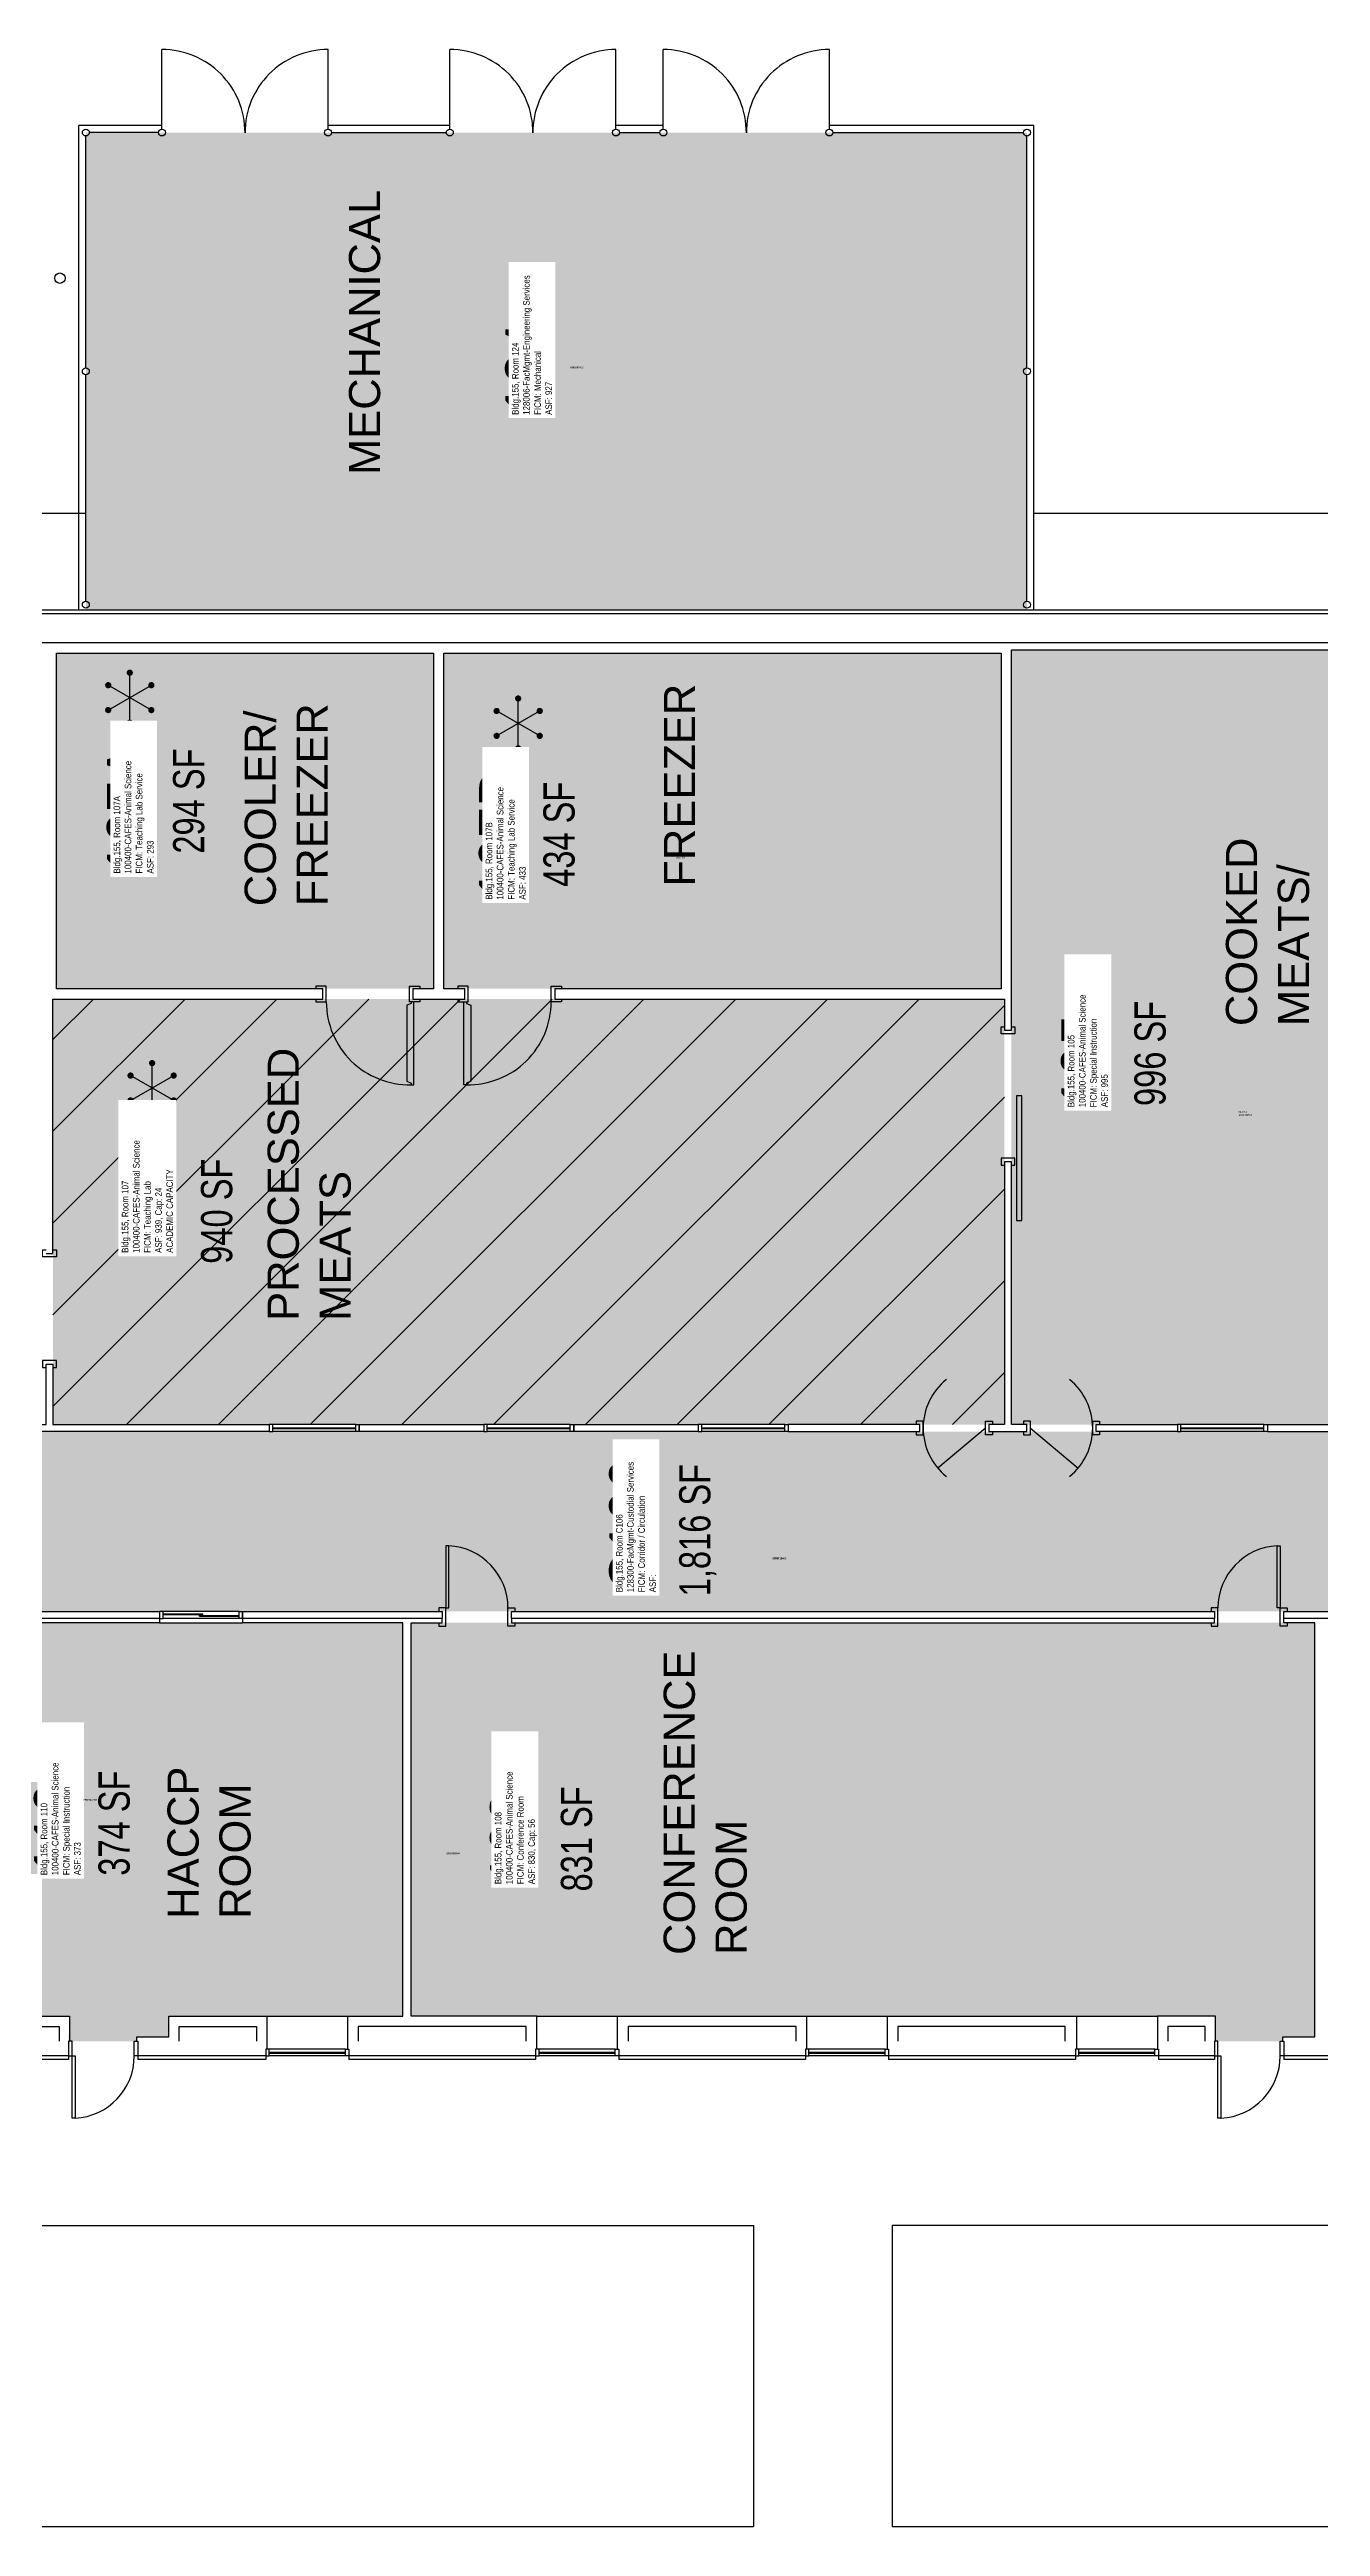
# Model space of a CAD drawing. Header units: inches. Extents: x 301 to 3536, y 239 to 1711.
# Drawn here: x 1933 to 2667, y 279 to 1711 of the extents above; entities that cross this region are included whole.
import ezdxf
from ezdxf.enums import TextEntityAlignment as Align

# ---------------------------------------------------------------- set-up
doc = ezdxf.new("R2010")
doc.units = ezdxf.units.IN
doc.header["$MEASUREMENT"] = 0
for name, color, linetype in [('A-DOOR', 2, 'Continuous'), ('A-GLAZ', 1, 'Continuous'), ('A-IDEN-ICON', 4, 'Continuous'), ('A-IDEN-RNUM', 7, 'Continuous'), ('A-IDEN-SNUM', 4, 'Continuous'), ('A-IDEN-TEXT', 4, 'Continuous'), ('A-IDEN-VNUM', 4, 'Continuous'), ('A-SITE', 3, 'Continuous'), ('A-WALL', 5, 'Continuous'), ('AREA-TEXT', 3, 'Continuous'), ('Rooms-Capacity', 4, 'Continuous'), ('Rooms-Category-Color', 7, 'Continuous'), ('Rooms-College-Color', 7, 'Continuous'), ('Rooms-Department-Color', 7, 'Continuous'), ('Rooms-Division-Color', 7, 'Continuous'), ('Rooms-Information', 7, 'Continuous')]:
    doc.layers.add(name, color=color, linetype=linetype)
doc.styles.add('Annotative', font='arial.ttf')
doc.styles.add('AREA', font='arial.ttf', dxfattribs={"height": 15})
doc.styles.add('ROOMSNUMBER', font='arial.ttf', dxfattribs={"height": 1})
doc.styles.add('ROOMVNUMBER', font='arial.ttf', dxfattribs={"width": 0.85, "height": 0.075})

# ---------------------------------------------------------------- blocks, each defined once
blk = doc.blocks.new('CPREF')
for p, q in [((-0.055, 0), (0.065, 0)), ((-0.025, -0.052), (0.035, 0.052)), ((-0.025, 0.052), (0.035, -0.052))]:
    blk.add_line(p, q)
at = {"const_width": 0.0075}
for points in [[(-0.0569, -0.0032, 1), (-0.0531, 0.0032, 1)], [(-0.0269, 0.0487, 1), (-0.0231, 0.0552, 1)], [(0.0331, 0.0487, 1), (0.0369, 0.0552, 1)], [(0.0631, -0.0032, 1), (0.0669, 0.0032, 1)], [(-0.0269, -0.0552, 1), (-0.0231, -0.0487, 1)], [(0.0331, -0.0552, 1), (0.0369, -0.0487, 1)]]:
    blk.add_lwpolyline(points, format="xyb", close=True, dxfattribs=at)

msp = doc.modelspace()

# ---------------------------------------------------------------- hatches: boundary and pattern name
at = {"layer": 'Rooms-Capacity'}
h = msp.add_hatch(dxfattribs=at)
h.set_pattern_fill('ANSI31', color=256, scale=300, style=0)
h.paths.add_polyline_path([(2484.5, 1162.4), (1934.5, 1162.4), (1934.5, 916.4), (2484.5, 916.4)])
at = {"layer": 'Rooms-Category-Color', "true_color": 0xadadad}
for points in [[(1953.5, 1387.4), (2497.5, 1387.4), (2497.5, 1663.4), (1953.5, 1663.4)], [(3104.5, 742.4), (3104.5, 808.4), (3227.5, 808.4), (3227.5, 822.4), (3237, 822.4), (3237, 898.4), (3227.5, 898.4), (3227.5, 912.4), (991.5, 912.4), (991.5, 960.9), (900.5, 960.9), (900.5, 767.9), (991.5, 767.9), (991.5, 808.4), (2942.9, 808.4), (2942.9, 742.4)]]:
    msp.add_hatch(color=253, dxfattribs=at).paths.add_polyline_path(points)
at = {"layer": 'Rooms-Category-Color', "true_color": 0xe3f498}
for points in [[(1936.5, 1362.4), (2154.5, 1362.4), (2154.5, 1168.4), (1936.5, 1168.4)], [(2160.5, 1362.4), (2482.5, 1362.4), (2482.5, 1168.4), (2160.5, 1168.4)], [(2808.5, 1364.4), (2488.5, 1364.4), (2488.5, 916.4), (2808.5, 916.4)], [(2484.5, 1162.4), (1934.5, 1162.4), (1934.5, 916.4), (2484.5, 916.4)], [(2136.7, 574.4), (2136.7, 801.9), (1903.5, 801.9), (1903.5, 574.4), (1944.1, 574.4), (1943.5, 559.9), (1983, 559.9), (1983, 562.5), (2001.5, 562.5), (2001.5, 574.4)]]:
    msp.add_hatch(color=61, dxfattribs=at).paths.add_polyline_path(points)
at = {"layer": 'Rooms-Category-Color', "true_color": 0xfa9ba3}
msp.add_hatch(color=241, dxfattribs=at).paths.add_polyline_path([(2141.6, 801.9), (2141.6, 574.4), (2606.5, 574.4), (2606.5, 559.9), (2645.4, 559.9), (2645.4, 562.5), (2663.9, 562.5), (2663.9, 801.9)])
at = {"layer": 'Rooms-College-Color', "true_color": 0xe3c5e1}
for points in [[(1953.5, 1387.4), (2497.5, 1387.4), (2497.5, 1663.4), (1953.5, 1663.4)], [(1936.5, 1362.4), (2154.5, 1362.4), (2154.5, 1168.4), (1936.5, 1168.4)], [(2160.5, 1362.4), (2482.5, 1362.4), (2482.5, 1168.4), (2160.5, 1168.4)], [(2808.5, 1364.4), (2488.5, 1364.4), (2488.5, 916.4), (2808.5, 916.4)], [(2484.5, 1162.4), (1934.5, 1162.4), (1934.5, 916.4), (2484.5, 916.4)], [(2136.7, 574.4), (2136.7, 801.9), (1903.5, 801.9), (1903.5, 574.4), (1944.1, 574.4), (1943.5, 559.9), (1983, 559.9), (1983, 562.5), (2001.5, 562.5), (2001.5, 574.4)], [(2141.6, 801.9), (2141.6, 574.4), (2606.5, 574.4), (2606.5, 559.9), (2645.4, 559.9), (2645.4, 562.5), (2663.9, 562.5), (2663.9, 801.9)]]:
    msp.add_hatch(color=254, dxfattribs=at).paths.add_polyline_path(points)
at = {"layer": 'Rooms-College-Color', "true_color": 0xadadad}
msp.add_hatch(color=253, dxfattribs=at).paths.add_polyline_path([(3104.5, 742.4), (3104.5, 808.4), (3227.5, 808.4), (3227.5, 822.4), (3237, 822.4), (3237, 898.4), (3227.5, 898.4), (3227.5, 912.4), (991.5, 912.4), (991.5, 960.9), (900.5, 960.9), (900.5, 767.9), (991.5, 767.9), (991.5, 808.4), (2942.9, 808.4), (2942.9, 742.4)])
at = {"layer": 'Rooms-Department-Color', "true_color": 0xacacac}
for points in [[(1953.5, 1387.4), (2497.5, 1387.4), (2497.5, 1663.4), (1953.5, 1663.4)], [(3104.5, 742.4), (3104.5, 808.4), (3227.5, 808.4), (3227.5, 822.4), (3237, 822.4), (3237, 898.4), (3227.5, 898.4), (3227.5, 912.4), (991.5, 912.4), (991.5, 960.9), (900.5, 960.9), (900.5, 767.9), (991.5, 767.9), (991.5, 808.4), (2942.9, 808.4), (2942.9, 742.4)]]:
    msp.add_hatch(color=253, dxfattribs=at).paths.add_polyline_path(points)
at = {"layer": 'Rooms-Department-Color', "true_color": 0xe3c5e1}
for points in [[(1936.5, 1362.4), (2154.5, 1362.4), (2154.5, 1168.4), (1936.5, 1168.4)], [(2160.5, 1362.4), (2482.5, 1362.4), (2482.5, 1168.4), (2160.5, 1168.4)], [(2808.5, 1364.4), (2488.5, 1364.4), (2488.5, 916.4), (2808.5, 916.4)], [(2484.5, 1162.4), (1934.5, 1162.4), (1934.5, 916.4), (2484.5, 916.4)], [(2136.7, 574.4), (2136.7, 801.9), (1903.5, 801.9), (1903.5, 574.4), (1944.1, 574.4), (1943.5, 559.9), (1983, 559.9), (1983, 562.5), (2001.5, 562.5), (2001.5, 574.4)], [(2141.6, 801.9), (2141.6, 574.4), (2606.5, 574.4), (2606.5, 559.9), (2645.4, 559.9), (2645.4, 562.5), (2663.9, 562.5), (2663.9, 801.9)]]:
    msp.add_hatch(color=254, dxfattribs=at).paths.add_polyline_path(points)
at = {"layer": 'Rooms-Division-Color', "true_color": 0xadadad}
for points in [[(1953.5, 1387.4), (2497.5, 1387.4), (2497.5, 1663.4), (1953.5, 1663.4)], [(3104.5, 742.4), (3104.5, 808.4), (3227.5, 808.4), (3227.5, 822.4), (3237, 822.4), (3237, 898.4), (3227.5, 898.4), (3227.5, 912.4), (991.5, 912.4), (991.5, 960.9), (900.5, 960.9), (900.5, 767.9), (991.5, 767.9), (991.5, 808.4), (2942.9, 808.4), (2942.9, 742.4)]]:
    msp.add_hatch(color=253, dxfattribs=at).paths.add_polyline_path(points)
at = {"layer": 'Rooms-Division-Color', "true_color": 0xe3c5e1}
for points in [[(1936.5, 1362.4), (2154.5, 1362.4), (2154.5, 1168.4), (1936.5, 1168.4)], [(2160.5, 1362.4), (2482.5, 1362.4), (2482.5, 1168.4), (2160.5, 1168.4)], [(2808.5, 1364.4), (2488.5, 1364.4), (2488.5, 916.4), (2808.5, 916.4)], [(2484.5, 1162.4), (1934.5, 1162.4), (1934.5, 916.4), (2484.5, 916.4)], [(2136.7, 574.4), (2136.7, 801.9), (1903.5, 801.9), (1903.5, 574.4), (1944.1, 574.4), (1943.5, 559.9), (1983, 559.9), (1983, 562.5), (2001.5, 562.5), (2001.5, 574.4)], [(2141.6, 801.9), (2141.6, 574.4), (2606.5, 574.4), (2606.5, 559.9), (2645.4, 559.9), (2645.4, 562.5), (2663.9, 562.5), (2663.9, 801.9)]]:
    msp.add_hatch(color=254, dxfattribs=at).paths.add_polyline_path(points)

# ---------------------------------------------------------------- linework, layer by layer
at = {"layer": 'A-DOOR'}
for p, q in [((2473.5, 914.4), (2445.9, 891.2)), ((2499.5, 914.4), (2527.1, 891.2))]:
    msp.add_line(p, q, dxfattribs=at)
at = {"layer": 'A-DOOR', "linetype": 'Continuous', "ltscale": 48}
for points in [[(2086.5, 1162.4), (2086.5, 1160.9), (2092.5, 1160.9), (2092.5, 1169.9), (2086.5, 1169.9), (2086.5, 1168.4)], [(2146.5, 1162.4), (2146.5, 1160.9), (2140.5, 1160.9), (2140.5, 1169.9), (2146.5, 1169.9), (2146.5, 1168.4)], [(2168.5, 1162.4), (2168.5, 1160.9), (2174.5, 1160.9), (2174.5, 1169.9), (2168.5, 1169.9), (2168.5, 1168.4)], [(2228.5, 1162.4), (2228.5, 1160.9), (2222.5, 1160.9), (2222.5, 1169.9), (2228.5, 1169.9), (2228.5, 1168.4)]]:
    msp.add_lwpolyline(points, dxfattribs=at)
for points in [[(2141.5, 1113.9), (2141.5, 1112.9), (2143, 1112.9), (2143, 1160.9), (2141.5, 1160.9), (2141.5, 1159.9), (2139, 1158.9), (2139, 1114.9)], [(2173.5, 1113.9), (2173.5, 1112.9), (2172, 1112.9), (2172, 1160.9), (2173.5, 1160.9), (2173.5, 1159.9), (2176, 1158.9), (2176, 1114.9)]]:
    msp.add_lwpolyline(points, close=True, dxfattribs=at)
at = {"layer": 'A-DOOR'}
for points in [[(2488.5, 1146.4), (2490.5, 1146.4), (2490.5, 1142.4), (2482.5, 1142.4), (2482.5, 1146.4), (2484.5, 1146.4)], [(2488.5, 1066.4), (2490.5, 1066.4), (2490.5, 1070.4), (2482.5, 1070.4), (2482.5, 1066.4), (2484.5, 1066.4)], [(1934.5, 1017.4), (1936.5, 1017.4), (1936.5, 1013.4), (1928.5, 1013.4), (1928.5, 1017.4), (1930.5, 1017.4)], [(1934.5, 949.4), (1936.5, 949.4), (1936.5, 953.4), (1928.5, 953.4), (1928.5, 949.4), (1930.5, 949.4)], [(2433.5, 912.4), (2433.5, 910.4), (2437.5, 910.4), (2437.5, 918.4), (2433.5, 918.4), (2433.5, 916.4)], [(2477.5, 912.4), (2477.5, 910.4), (2473.5, 910.4), (2473.5, 918.4), (2477.5, 918.4), (2477.5, 916.4)], [(2495.5, 912.4), (2495.5, 910.4), (2499.5, 910.4), (2499.5, 918.4), (2495.5, 918.4), (2495.5, 916.4)], [(2539.5, 912.4), (2539.5, 910.4), (2535.5, 910.4), (2535.5, 918.4), (2539.5, 918.4), (2539.5, 916.4)], [(2157.5, 801.9), (2157.5, 799.9), (2161.5, 799.9), (2161.5, 810.4), (2157.5, 810.4), (2157.5, 808.4)], [(2201.5, 801.9), (2201.5, 799.9), (2197.5, 799.9), (2197.5, 810.4), (2201.5, 810.4), (2201.5, 808.4)], [(2603.9, 801.9), (2603.9, 799.9), (2607.9, 799.9), (2607.9, 810.4), (2603.9, 810.4), (2603.9, 808.4)], [(2647.9, 801.9), (2647.9, 799.9), (2643.9, 799.9), (2643.9, 810.4), (2647.9, 810.4), (2647.9, 808.4)], [(1943.5, 553.4), (1943.5, 551.4), (1945.5, 551.4), (1945.5, 559.9), (1943.5, 559.9), (1943.5, 553.4)], [(1983.5, 553.4), (1983.5, 551.4), (1981.5, 551.4), (1981.5, 559.9), (1983.5, 559.9), (1983.5, 553.4)], [(2605.9, 553.4), (2605.9, 551.4), (2607.9, 551.4), (2607.9, 559.9), (2605.9, 559.9), (2605.9, 553.4)], [(2645.9, 553.4), (2645.9, 551.4), (2643.9, 551.4), (2643.9, 559.9), (2645.9, 559.9), (2645.9, 553.4)]]:
    msp.add_lwpolyline(points, dxfattribs=at)
for points in [[(2494.5, 1106.4), (2491.5, 1106.4), (2491.5, 1034.4), (2494.5, 1034.4)], [(2161.5, 810.4), (2163.3, 810.4), (2163.3, 846.3), (2161.5, 846.3)], [(2643.9, 810.4), (2642.1, 810.4), (2642.1, 846.3), (2643.9, 846.3)], [(1945.5, 551.4), (1947.3, 551.4), (1947.3, 515.4), (1945.5, 515.4)], [(2607.9, 551.4), (2609.6, 551.4), (2609.6, 515.4), (2607.9, 515.4)]]:
    msp.add_lwpolyline(points, close=True, dxfattribs=at)
at = {"layer": 'A-DOOR', "linetype": 'Continuous', "ltscale": 48}
for centre, start, end in [((2140.5, 1160.9), 180, 271.1937), ((2174.5, 1160.9), 268.8063, 0)]:
    msp.add_arc(centre, 48, start, end, dxfattribs=at)
at = {"layer": 'A-DOOR'}
for centre, start, end in [((2473.5, 914.4), 128.9065, 231.0935), ((2499.5, 914.4), 308.9065, 51.0935), ((2161.5, 810.4), 0, 87.2137), ((2643.9, 810.4), 92.7863, 180), ((1945.5, 551.4), 272.7863, 0), ((2607.9, 551.4), 272.7863, 0)]:
    msp.add_arc(centre, 36, start, end, dxfattribs=at)
at = {"layer": 'A-GLAZ'}
for p, q in [((2109.5, 916.4), (2061.5, 916.4)), ((2061.5, 914.6), (2109.5, 914.6)), ((2061.5, 914.1), (2109.5, 914.1)), ((2109.5, 912.4), (2061.5, 912.4)), ((2233.5, 916.4), (2185.5, 916.4)), ((2185.5, 914.6), (2233.5, 914.6)), ((2185.5, 914.1), (2233.5, 914.1)), ((2233.5, 912.4), (2185.5, 912.4)), ((2357.5, 916.4), (2309.5, 916.4)), ((2309.5, 914.6), (2357.5, 914.6)), ((2309.5, 914.1), (2357.5, 914.1)), ((2357.5, 912.4), (2309.5, 912.4)), ((2634.5, 916.4), (2586.5, 916.4)), ((2586.5, 914.6), (2634.5, 914.6)), ((2586.5, 914.1), (2634.5, 914.1)), ((2634.5, 912.4), (2586.5, 912.4)), ((1996.1, 804.4), (1996.1, 801.9)), ((2042.1, 808.4), (1998.1, 808.4)), ((1998.1, 807.1), (2021.1, 807.1)), ((1998.1, 806.6), (2021.1, 806.6)), ((2042.1, 804.4), (1998.1, 804.4)), ((2019.1, 806.1), (2042.1, 806.1)), ((2019.1, 805.6), (2019.1, 806.1)), ((2019.1, 805.6), (2042.1, 805.6)), ((2021.1, 806.6), (2021.1, 807.1)), ((2044.1, 804.4), (2044.1, 801.9)), ((1996.1, 801.9), (2044.1, 801.9)), ((2058.1, 574.4), (2104.9, 574.4)), ((2214.1, 574.4), (2260.9, 574.4)), ((2370.1, 574.4), (2416.9, 574.4)), ((2526.1, 574.4), (2572.9, 574.4)), ((2103.5, 555.4), (2059.5, 555.4)), ((2059.5, 553.6), (2103.5, 553.6)), ((2059.5, 553.1), (2103.5, 553.1)), ((2103.5, 551.4), (2059.5, 551.4)), ((2259.5, 555.4), (2215.5, 555.4)), ((2215.5, 553.6), (2259.5, 553.6)), ((2215.5, 553.1), (2259.5, 553.1)), ((2259.5, 551.4), (2215.5, 551.4)), ((2415.5, 555.4), (2371.5, 555.4)), ((2371.5, 553.6), (2415.5, 553.6)), ((2371.5, 553.1), (2415.5, 553.1)), ((2415.5, 551.4), (2371.5, 551.4)), ((2571.5, 555.4), (2527.5, 555.4)), ((2527.5, 553.6), (2571.5, 553.6)), ((2527.5, 553.1), (2571.5, 553.1)), ((2571.5, 551.4), (2527.5, 551.4))]:
    msp.add_line(p, q, dxfattribs=at)
for points in [[(2059.5, 912.4), (2061.5, 912.4), (2061.5, 916.4), (2059.5, 916.4)], [(2111.5, 912.4), (2109.5, 912.4), (2109.5, 916.4), (2111.5, 916.4)], [(2183.5, 912.4), (2185.5, 912.4), (2185.5, 916.4), (2183.5, 916.4)], [(2235.5, 912.4), (2233.5, 912.4), (2233.5, 916.4), (2235.5, 916.4)], [(2307.5, 912.4), (2309.5, 912.4), (2309.5, 916.4), (2307.5, 916.4)], [(2359.5, 912.4), (2357.5, 912.4), (2357.5, 916.4), (2359.5, 916.4)], [(2584.5, 912.4), (2586.5, 912.4), (2586.5, 916.4), (2584.5, 916.4)], [(2636.5, 912.4), (2634.5, 912.4), (2634.5, 916.4), (2636.5, 916.4)], [(1996.1, 804.4), (1998.1, 804.4), (1998.1, 808.4), (1996.1, 808.4)], [(2044.1, 804.4), (2042.1, 804.4), (2042.1, 808.4), (2044.1, 808.4)], [(2057.5, 551.4), (2059.5, 551.4), (2059.5, 555.4), (2057.5, 555.4)], [(2105.5, 551.4), (2103.5, 551.4), (2103.5, 555.4), (2105.5, 555.4)], [(2213.5, 551.4), (2215.5, 551.4), (2215.5, 555.4), (2213.5, 555.4)], [(2261.5, 551.4), (2259.5, 551.4), (2259.5, 555.4), (2261.5, 555.4)], [(2369.5, 551.4), (2371.5, 551.4), (2371.5, 555.4), (2369.5, 555.4)], [(2417.5, 551.4), (2415.5, 551.4), (2415.5, 555.4), (2417.5, 555.4)], [(2525.5, 551.4), (2527.5, 551.4), (2527.5, 555.4), (2525.5, 555.4)], [(2573.5, 551.4), (2571.5, 551.4), (2571.5, 555.4), (2573.5, 555.4)]]:
    msp.add_lwpolyline(points, close=True, dxfattribs=at)
at = {"layer": 'A-SITE'}
for p, q in [((1997.5, 1665.4), (1997.5, 1711.4)), ((2093.5, 1665.4), (2093.5, 1711.4)), ((2163.9, 1665.4), (2163.9, 1711.4)), ((2259.9, 1665.4), (2259.9, 1711.4)), ((2287.3, 1665.4), (2287.3, 1711.4)), ((2383.3, 1665.4), (2383.3, 1711.4)), ((3535.5, 453.4), (2419.5, 453.4)), ((2419.5, 279.4), (3456.3, 279.4))]:
    msp.add_line(p, q, dxfattribs=at)
for points in [[(975.5, 1582.4), (975.5, 1641.7), (1769.6, 1641.7), (1769.6, 1443.4), (1953.5, 1443.4)], [(2501.1, 1443.4), (3307.5, 1443.4), (3307.5, 1172.4)], [(985.4, 405.8), (1129.8, 405.8), (1129.8, 490), (1888.3, 490), (1888.3, 453.4), (2339.5, 453.4)], [(1887.5, 453.7), (1887.5, 279.4), (2339.5, 279.4)], [(2339.5, 453.4), (2339.5, 279.4)], [(2419.5, 453.4), (2419.5, 279.4)]]:
    msp.add_lwpolyline(points, dxfattribs=at)
msp.add_circle((1938.5, 1579.2), 3, dxfattribs=at)
at = {"layer": 'A-SITE', "linetype": 'Continuous', "ltscale": 48}
for centre, start, end in [((1997.5, 1663.4), 359.7928, 90), ((2093.5, 1663.4), 90, 180.2072), ((2163.9, 1663.4), 359.7928, 90), ((2259.9, 1663.4), 90, 180.2072), ((2287.3, 1663.4), 359.7928, 90), ((2383.3, 1663.4), 90, 180.2072)]:
    msp.add_arc(centre, 48, start, end, dxfattribs=at)
at = {"layer": 'A-WALL'}
for p, q in [((1949.5, 1387.4), (1949.5, 1667.4)), ((1997.5, 1667.4), (1949.5, 1667.4)), ((1953.5, 1527.4), (1953.5, 1661.4)), ((1995.5, 1663.4), (1955.5, 1663.4)), ((2163.9, 1667.4), (2093.5, 1667.4)), ((2095.5, 1663.4), (2161.9, 1663.4)), ((2287.3, 1667.4), (2259.9, 1667.4)), ((2261.9, 1663.4), (2285.3, 1663.4)), ((2501.5, 1667.4), (2383.3, 1667.4)), ((2385.3, 1663.4), (2495.5, 1663.4)), ((2497.5, 1527.4), (2497.5, 1661.4)), ((2501.5, 1387.4), (2501.5, 1667.4)), ((1953.5, 1392.4), (1953.5, 1523.4)), ((2497.5, 1392.4), (2497.5, 1523.4)), ((1713.7, 1387.4), (3247.5, 1387.4)), ((1717.5, 1385.4), (3245.5, 1385.4)), ((3231.5, 1368.4), (1410.5, 1368.4)), ((1936.5, 1362.4), (2154.5, 1362.4)), ((1936.5, 1168.4), (1936.5, 1362.4)), ((2154.5, 1362.4), (2154.5, 1168.4)), ((2160.5, 1362.4), (2482.5, 1362.4)), ((2160.5, 1168.4), (2160.5, 1362.4)), ((2482.5, 1362.4), (2482.5, 1168.4)), ((2488.5, 1364.4), (2808.5, 1364.4)), ((2488.5, 1144.4), (2488.5, 1364.4)), ((2154.5, 1258.4), (2154.5, 1168.4)), ((1934.5, 1162.4), (2090.5, 1162.4)), ((1934.5, 1015.4), (1934.5, 1162.4)), ((2090.5, 1168.4), (1936.5, 1168.4)), ((2090.5, 1162.4), (2090.5, 1168.4)), ((2142.5, 1168.4), (2142.5, 1162.4)), ((2154.5, 1168.4), (2142.5, 1168.4)), ((2142.5, 1162.4), (2172.5, 1162.4)), ((2172.5, 1168.4), (2160.5, 1168.4)), ((2172.5, 1162.4), (2172.5, 1168.4)), ((2224.5, 1168.4), (2224.5, 1162.4)), ((2482.5, 1168.4), (2224.5, 1168.4)), ((2224.5, 1162.4), (2484.5, 1162.4)), ((2484.5, 1162.4), (2484.5, 1144.4)), ((2484.5, 1144.4), (2488.5, 1144.4)), ((1930.5, 1015.4), (1934.5, 1015.4)), ((2359.5, 916.4), (2359.5, 912.4)), ((2636.5, 916.4), (2636.5, 912.4)), ((2636.5, 916.4), (2684.5, 916.4)), ((1996.1, 804.4), (1996.1, 801.9)), ((2044.1, 804.4), (2044.1, 801.9)), ((2645.9, 801.9), (2645.9, 804.4)), ((2663.9, 801.9), (2645.9, 801.9)), ((2663.9, 562.5), (2663.9, 801.9)), ((2001.5, 562.5), (2001.5, 574.4)), ((2001.5, 574.4), (2058.1, 574.4)), ((2058.1, 574.4), (2058.1, 555.4)), ((1983, 559.9), (1983, 562.5)), ((1983, 562.5), (2001.5, 562.5)), ((2645.4, 559.9), (2645.4, 562.5)), ((2645.4, 562.5), (2663.9, 562.5)), ((1943.5, 551.4), (1127.5, 551.4)), ((1943.5, 549.4), (1127.5, 549.4)), ((1943.5, 551.4), (1943.5, 549.4)), ((1983.5, 551.4), (1983.5, 549.4)), ((2057.5, 551.4), (1983.5, 551.4)), ((2057.5, 549.4), (1983.5, 549.4)), ((2057.5, 551.4), (2057.5, 549.4)), ((2105.5, 551.4), (2105.5, 549.4)), ((2213.5, 551.4), (2105.5, 551.4)), ((2213.5, 549.4), (2105.5, 549.4)), ((2213.5, 551.4), (2213.5, 549.4)), ((2261.5, 551.4), (2261.5, 549.4)), ((2369.5, 551.4), (2261.5, 551.4)), ((2369.5, 549.4), (2261.5, 549.4)), ((2369.5, 551.4), (2369.5, 549.4)), ((2417.5, 551.4), (2417.5, 549.4)), ((2525.5, 551.4), (2417.5, 551.4)), ((2525.5, 549.4), (2417.5, 549.4)), ((2525.5, 551.4), (2525.5, 549.4)), ((2573.5, 551.4), (2573.5, 549.4)), ((2605.9, 551.4), (2573.5, 551.4)), ((2605.9, 549.4), (2573.5, 549.4)), ((2605.9, 551.4), (2605.9, 549.4)), ((2954.2, 551.4), (2645.9, 551.4)), ((2645.9, 551.4), (2645.9, 549.4)), ((2954.2, 549.4), (2645.9, 549.4))]:
    msp.add_line(p, q, dxfattribs=at)
for points in [[(2484.5, 1068.4), (2484.5, 916.4), (2475.5, 916.4), (2475.5, 912.4), (2497.5, 912.4), (2497.5, 916.4), (2488.5, 916.4), (2488.5, 1068.4)], [(2584.5, 912.4), (2537.5, 912.4), (2537.5, 916.4), (2584.5, 916.4)], [(1842.6, 804.4), (1842.6, 808.4), (1996.1, 808.4), (1996.1, 804.4)], [(2044.1, 804.4), (2044.1, 808.4), (2159.5, 808.4), (2159.5, 804.4)], [(2605.9, 808.4), (2605.9, 804.4), (2199.5, 804.4), (2199.5, 808.4)], [(2645.9, 808.4), (2711.4, 808.4), (2711.4, 804.4), (2645.9, 804.4)]]:
    msp.add_lwpolyline(points, close=True, dxfattribs=at)
for points in [[(2059.5, 912.4), (1924.5, 912.4), (1924.5, 916.4), (1930.5, 916.4), (1930.5, 951.4), (1934.5, 951.4), (1934.5, 916.4), (2059.5, 916.4), (2059.5, 912.4)], [(2183.5, 916.4), (2183.5, 912.4), (2111.5, 912.4), (2111.5, 916.4), (2183.5, 916.4)], [(2235.5, 912.4), (2235.5, 916.4), (2307.5, 916.4), (2307.5, 912.4), (2235.5, 912.4)], [(2359.5, 912.4), (2435.5, 912.4), (2435.5, 916.4), (2359.5, 916.4)], [(2636.5, 912.4), (2684.5, 912.4)], [(2214.1, 555.4), (2214.1, 574.4), (2141.6, 574.4), (2141.6, 801.9), (2159.5, 801.9), (2159.5, 804.4)], [(2199.5, 804.4), (2199.5, 801.9), (2605.9, 801.9), (2605.9, 804.4)], [(1996.1, 801.9), (1903.5, 801.9), (1903.5, 574.4), (1944.1, 574.4), (1944.1, 559.9)], [(2104.9, 555.4), (2104.9, 574.4), (2136.7, 574.4), (2136.7, 801.9), (2044.1, 801.9)], [(2260.9, 555.4), (2260.9, 574.4), (2370.1, 574.4), (2370.1, 555.4)], [(2416.9, 555.4), (2416.9, 574.4), (2526.1, 574.4), (2526.1, 555.4)], [(2606.5, 559.9), (2606.5, 574.4), (2572.9, 574.4), (2572.9, 555.4)], [(1651.5, 568.4), (1938.1, 568.4), (1938.1, 559.9)], [(2007.5, 559.9), (2007.5, 568.4), (2052.1, 568.4), (2052.1, 559.9)], [(2208.1, 559.9), (2208.1, 568.4), (2110.9, 568.4), (2110.9, 559.9)], [(2364.1, 559.9), (2364.1, 568.4), (2266.9, 568.4), (2266.9, 559.9)], [(2519.5, 559.9), (2519.5, 568.4), (2422.9, 568.4), (2422.9, 559.9)], [(2600.5, 559.9), (2600.5, 568.4), (2578.9, 568.4), (2578.9, 559.9)]]:
    msp.add_lwpolyline(points, dxfattribs=at)
at = {"layer": 'A-WALL', "linetype": 'Continuous'}
for centre in [(1953.5, 1663.4), (1997.5, 1663.4), (2093.5, 1663.4), (2163.9, 1663.4), (2259.9, 1663.4), (2287.3, 1663.4), (2383.3, 1663.4), (2497.5, 1663.4), (1953.5, 1525.4), (2497.5, 1525.4), (1953.5, 1390.4), (2497.5, 1390.4)]:
    msp.add_circle(centre, 2, dxfattribs=at)

# ---------------------------------------------------------------- block references
at = {"layer": 'A-IDEN-ICON', "xscale": 240, "yscale": 240, "zscale": 240, "rotation": 90}
for p in [(1978.9, 1335.5), (2203.4, 1320.6), (1991.8, 1109.8)]:
    msp.add_blockref('CPREF', p, dxfattribs=at)

# ---------------------------------------------------------------- texts
at = {"layer": 'A-IDEN-RNUM', "linetype": 'Continuous', "style": 'ROOMSNUMBER'}
for s, p in [('0124-00', (2233.4, 1527)), ('0107-A0', (1967.3, 1248.7)), ('0107-B0', (2294.6, 1243.8)), ('0105-00', (2619.7, 1096.8)), ('0107-00', (1980.7, 1021.5)), ('C106-00', (2350.4, 838.6)), ('0110-00', (1952.2, 698.9)), ('0108-00', (2162, 667.9))]:
    msp.add_text(s, height=1, dxfattribs=at).set_placement(p)
at = {"layer": 'A-IDEN-SNUM', "linetype": 'Continuous', "style": 'ROOMSNUMBER'}
for s, p in [('1550012400', (2233.4, 1527)), ('15500107A0', (1967.3, 1248.7)), ('15500107B0', (2294.3, 1245.2)), ('1550010500', (2619.9, 1094.9)), ('1550010700', (1980.7, 1021.5)), ('1550C10600', (2350.4, 838.6)), ('1550011000', (1952.2, 698.9)), ('1550010800', (2162, 667.9))]:
    msp.add_text(s, height=1, dxfattribs=at).set_placement(p)
at = {"layer": 'A-IDEN-TEXT', "char_height": 18, "attachment_point": 1, "rotation": 90, "style": 'Annotative'}
for s, insert, width in [('MECHANICAL ', (2105.6, 1465.4), 155.433), ('COOLER/\\PFREEZER', (2045.3, 1216.1), 37.366), ('FREEZER', (2287.6, 1227.4), 37.366), ('COOKED MEATS/\\PTEST KITCHEN', (2612.5, 1146.8), 117.507), ('PROCESSED\\PMEATS', (2058.6, 976.4), 37.366), ('CONFERENCE\\PROOM', (2287.5, 609.8), 125.8), ('HACCP \\PROOM', (2000.7, 630.7), 125.8)]:
    msp.add_mtext(s, dxfattribs=dict(at, insert=insert, width=width))
at = {"layer": 'A-IDEN-VNUM', "linetype": 'Continuous', "style": 'ROOMVNUMBER', "width": 0.85}
for s, p in [('124', (2209.5, 1526.9)), ('107A', (1979.2, 1272.5)), ('107B', (2194.3, 1257.4)), ('105', (2530.8, 1126.6)), ('107', (1990.4, 1042.5)), ('C106', (2269.6, 857.9)), ('110', (1937.1, 682.6)), ('108', (2200.7, 677.5))]:
    msp.add_text(s, height=27, rotation=90, dxfattribs=at).set_placement(p, align=Align.MIDDLE_CENTER)
at = {"layer": 'AREA-TEXT', "style": 'AREA', "width": 0.75}
for s, p in [('294 SF', (2012.9, 1276.9)), ('434 SF', (2227, 1257.7)), ('996 SF', (2568.6, 1131)), ('940 SF', (2029.1, 1039.8)), ('1,816 SF', (2305.5, 855.4)), ('374 SF', (1969.8, 686)), ('831 SF', (2237.1, 676.9))]:
    msp.add_text(s, height=18, rotation=90, dxfattribs=at).set_placement(p, align=Align.MIDDLE_CENTER)

# ---------------------------------------------------------------- next in the draw order: texts
at = {"layer": 'Rooms-Information', "width": 86.4, "attachment_point": 7, "rotation": 90, "style": 'ROOMVNUMBER', "bg_fill": 3, "box_fill_scale": 1.5, "bg_fill_color": 256, "bg_fill_true_color": 13158600, "bg_fill_transparency": 0}
for s, insert, char_height in [('Bldg.155, Room 124^M^J128006-FacMgmt-Engineering Services^M^JFICM: Mechanical^M^JASF: 927', (2223, 1500.2), 3.857), ('Bldg.155, Room 107A^M^J100400-CAFES-Animal Science^M^JFICM: Teaching Lab Service^M^JASF: 293', (1992.7, 1235), 3.857), ('Bldg.155, Room 107B^M^J100400-CAFES-Animal Science^M^JFICM: Teaching Lab Service^M^JASF: 433', (2207.8, 1219.9), 3.857), ('Bldg.155, Room 105^M^J100400-CAFES-Animal Science^M^JFICM: Special Instruction^M^JASF: 995', (2544.3, 1099.9), 3.857), ('Bldg.155, Room 107^M^J100400-CAFES-Animal Science^M^JFICM: Teaching Lab^M^JASF: 939, Cap: 24^M^JACADEMIC CAPACITY', (2003.9, 1015.7), 3.8571), ('Bldg.155, Room C106^M^J128300-FacMgmt-Custodial Services^M^JFICM: Corridor / Circulation^M^JASF: ', (2283.1, 819.5), 3.857), ('Bldg.155, Room 110^M^J100400-CAFES-Animal Science^M^JFICM: Special Instruction^M^JASF: 373', (1950.6, 655.9), 3.857), ('Bldg.155, Room 108^M^J100400-CAFES-Animal Science^M^JFICM: Conference Room^M^JASF: 830, Cap: 56', (2214.2, 650.7), 3.857)]:
    msp.add_mtext(s, dxfattribs=dict(at, insert=insert, char_height=char_height))

doc.saveas('drawing.dxf')
